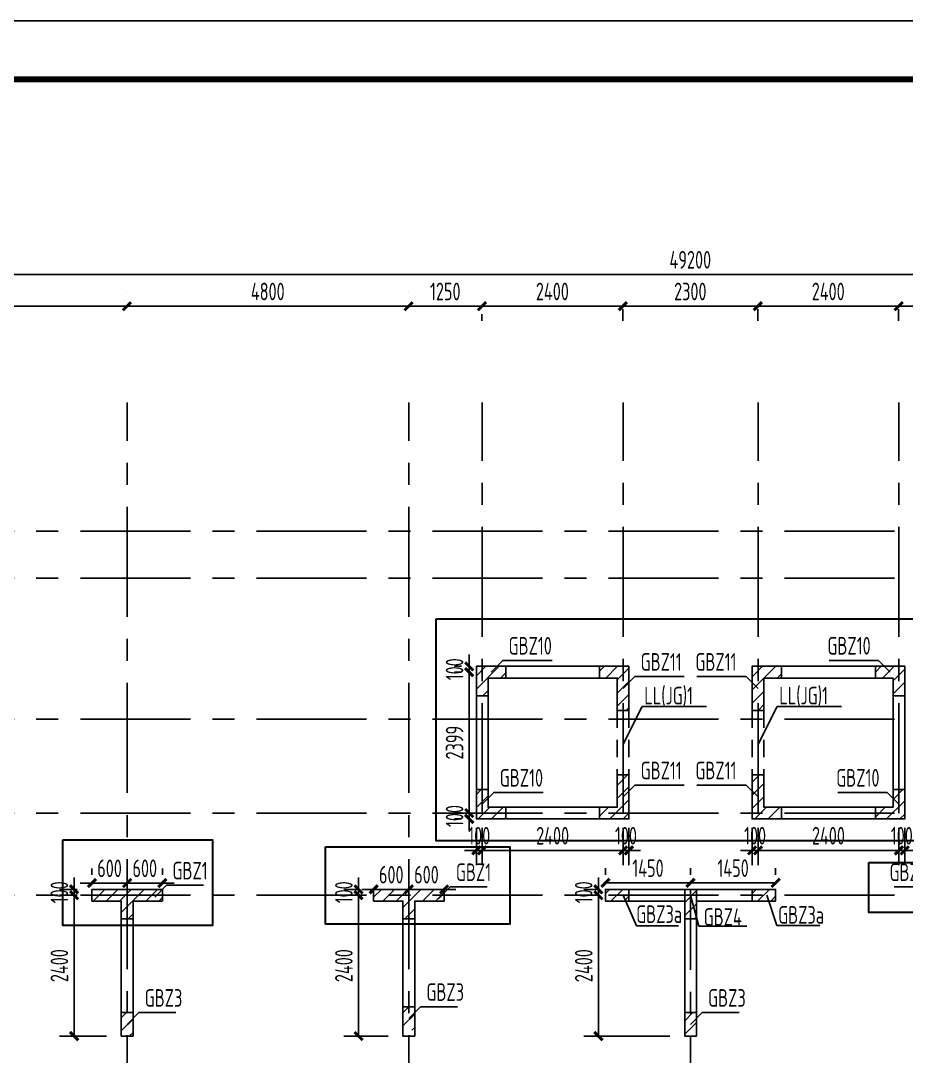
# Model space of a CAD drawing. Extents: x 580289 to 1106878, y -144605 to 78052.
# Drawn here: x 859869 to 874959, y 59467 to 77110 of the extents above; entities that cross this region are included whole.
import ezdxf

# ---------------------------------------------------------------- set-up
doc = ezdxf.new("R2010")
doc.units = 0
doc.header["$LTSCALE"] = 100
doc.linetypes.add('3', pattern=[5, 3, -2])
doc.linetypes.add('CENTER', pattern=[2, 1.25, -0.25, 0.25, -0.25])
doc.layers.get('0').update_dxf_attribs({"linetype": 'CONTINUOUS'})
doc.layers.get('Defpoints').update_dxf_attribs({"linetype": 'CONTINUOUS'})
for name, color, linetype in [('21000', 7, 'CONTINUOUS'), ('b边缘构件', 240, 'CONTINUOUS'), ('b边缘构件阴影', 240, 'CONTINUOUS'), ('COLU', 7, 'CONTINUOUS'), ('DIM', 3, 'CONTINUOUS'), ('PAXIS', 253, 'CENTER'), ('TEXT', 2, 'CONTINUOUS'), ('THIN', 7, 'CONTINUOUS'), ('T图框', 7, 'CONTINUOUS'), ('图框', 254, 'CONTINUOUS'), ('索引', 140, 'CONTINUOUS')]:
    doc.layers.add(name, color=color, linetype=linetype)
doc.styles.get("Standard").update_dxf_attribs({"font": 'tssdeng.shx', "width": 0.7, "bigfont": 'tssdchn.shx'})
doc.styles.add('TSSD_Dimension', font='Tssdeng.shx', dxfattribs={"width": 0.7, "bigfont": 'tssdchn.shx'})
doc.dimstyles.new('TSSD_100_100$0', dxfattribs={"dimtxt": 300, "dimasz": 100, "dimexe": 250, "dimexo": 250, "dimgap": 100, "dimtad": 1, "dimdec": 0, "dimzin": 0, "dimdsep": 46, "dimtxsty": 'TSSD_Dimension', "dimblk": '_TSDBK', "dimblk1": '_TSDBK', "dimblk2": '_TSDBK', "dimsah": 1, "dimcen": 0, "dimclrt": 7, "dimadec": 0, "dimazin": 0, "dimtfac": 1, "dimtdec": 0, "dimtix": 1, "dimtmove": 2, "dimatfit": 3, "dimldrblk": '_TSDBK', "dimfxl": 1, "dimtolj": 1, "dimtzin": 0, "dimarcsym": 0})
pattern_1 = [(45, (430321.28, 300359.7), (-112.2532, 112.2532), [])]

# ---------------------------------------------------------------- blocks, each defined once
blk = doc.blocks.new('_TSDBK')
blk.add_line((-1, 0), (0, 0))
at = {"const_width": 0.5}
blk.add_lwpolyline([(-0.7, -0.7), (0.7, 0.7)], dxfattribs=at)
blk = doc.blocks.new('*D854')
at = {"layer": 'Defpoints', "color": 0}
for p in [(861083, 62311), (861683, 62419), (861683, 62311)]:
    blk.add_point(p, dxfattribs=at)
at = {"layer": 'DIM', "color": 0, "lineweight": -2}
for p, q in [((861083, 62561), (861083, 62669)), ((861683, 62561), (861683, 62669)), ((860983, 62419), (860883, 62419)), ((861083, 62419), (861683, 62419)), ((861783, 62419), (861883, 62419))]:
    blk.add_line(p, q, dxfattribs=at)
at = {"layer": 'DIM', "color": 0, "lineweight": -2, "xscale": 100, "yscale": 100, "zscale": 100}
blk.add_blockref('_TSDBK', (861083, 62419), dxfattribs=at)
at = {"layer": 'DIM', "color": 0, "lineweight": -2, "xscale": 100, "yscale": 100, "zscale": 100, "rotation": 180}
blk.add_blockref('_TSDBK', (861683, 62419), dxfattribs=at)
at = {"layer": 'DIM', "color": 7, "insert": (861383, 62669), "char_height": 300, "attachment_point": 5, "style": 'TSSD_Dimension'}
blk.add_mtext('\\A1;600', dxfattribs=at)
blk = doc.blocks.new('*D855')
at = {"layer": 'Defpoints', "color": 0}
for p in [(861683, 62311), (862283, 62419), (862283, 62311)]:
    blk.add_point(p, dxfattribs=at)
at = {"layer": 'DIM', "color": 0, "lineweight": -2}
for p, q in [((861683, 62561), (861683, 62669)), ((862283, 62561), (862283, 62669)), ((861583, 62419), (861483, 62419)), ((861683, 62419), (862283, 62419)), ((862383, 62419), (862483, 62419))]:
    blk.add_line(p, q, dxfattribs=at)
at = {"layer": 'DIM', "color": 0, "lineweight": -2, "xscale": 100, "yscale": 100, "zscale": 100}
blk.add_blockref('_TSDBK', (861683, 62419), dxfattribs=at)
at = {"layer": 'DIM', "color": 0, "lineweight": -2, "xscale": 100, "yscale": 100, "zscale": 100, "rotation": 180}
blk.add_blockref('_TSDBK', (862283, 62419), dxfattribs=at)
at = {"layer": 'DIM', "color": 7, "insert": (861983, 62669), "char_height": 300, "attachment_point": 5, "style": 'TSSD_Dimension'}
blk.add_mtext('\\A1;600', dxfattribs=at)
blk = doc.blocks.new('*D856')
at = {"layer": 'Defpoints', "color": 0}
for p in [(861083, 62311), (860778, 62211), (861083, 62211)]:
    blk.add_point(p, dxfattribs=at)
at = {"layer": 'DIM', "color": 0, "lineweight": -2}
for p, q in [((860778, 62411), (860778, 62511)), ((860833, 62311), (860528, 62311)), ((860778, 62311), (860778, 62211)), ((860833, 62211), (860528, 62211)), ((860778, 62111), (860778, 62011))]:
    blk.add_line(p, q, dxfattribs=at)
at = {"layer": 'DIM', "color": 0, "lineweight": -2, "xscale": 100, "yscale": 100, "zscale": 100}
for p, rotation in [((860778, 62311), 270), ((860778, 62211), 90)]:
    blk.add_blockref('_TSDBK', p, dxfattribs=dict(at, rotation=rotation))
at = {"layer": 'DIM', "color": 7, "insert": (860528, 62261), "char_height": 300, "attachment_point": 5, "rotation": 90, "style": 'TSSD_Dimension'}
blk.add_mtext('\\A1;100', dxfattribs=at)
blk = doc.blocks.new('*D857')
at = {"layer": 'Defpoints', "color": 0}
for p in [(861083, 62211), (860778, 59811), (861583, 59811)]:
    blk.add_point(p, dxfattribs=at)
at = {"layer": 'DIM', "color": 0, "lineweight": -2}
for p, q in [((860833, 62211), (860528, 62211)), ((860778, 62111), (860778, 59911)), ((861333, 59811), (860528, 59811))]:
    blk.add_line(p, q, dxfattribs=at)
at = {"layer": 'DIM', "color": 0, "lineweight": -2, "xscale": 100, "yscale": 100, "zscale": 100}
for p, rotation in [((860778, 62211), 90), ((860778, 59811), 270)]:
    blk.add_blockref('_TSDBK', p, dxfattribs=dict(at, rotation=rotation))
at = {"layer": 'DIM', "color": 7, "insert": (860528, 61011), "char_height": 300, "attachment_point": 5, "rotation": 90, "style": 'TSSD_Dimension'}
blk.add_mtext('\\A1;2400', dxfattribs=at)
blk = doc.blocks.new('*D858')
at = {"layer": 'Defpoints', "color": 0}
for p in [(865883, 62311), (866483, 62311), (866483, 62311)]:
    blk.add_point(p, dxfattribs=at)
at = {"layer": 'DIM', "color": 0, "lineweight": -2}
for p, q in [((865783, 62311), (865683, 62311)), ((865883, 62311), (866483, 62311)), ((866583, 62311), (866683, 62311))]:
    blk.add_line(p, q, dxfattribs=at)
at = {"layer": 'DIM', "color": 0, "lineweight": -2, "xscale": 100, "yscale": 100, "zscale": 100}
blk.add_blockref('_TSDBK', (865883, 62311), dxfattribs=at)
at = {"layer": 'DIM', "color": 0, "lineweight": -2, "xscale": 100, "yscale": 100, "zscale": 100, "rotation": 180}
blk.add_blockref('_TSDBK', (866483, 62311), dxfattribs=at)
at = {"layer": 'DIM', "color": 7, "insert": (866183, 62561), "char_height": 300, "attachment_point": 5, "style": 'TSSD_Dimension'}
blk.add_mtext('\\A1;600', dxfattribs=at)
blk = doc.blocks.new('*D859')
at = {"layer": 'Defpoints', "color": 0}
for p in [(866483, 62311), (867083, 62311), (867083, 62311)]:
    blk.add_point(p, dxfattribs=at)
at = {"layer": 'DIM', "color": 0, "lineweight": -2}
for p, q in [((866383, 62311), (866283, 62311)), ((866483, 62311), (867083, 62311)), ((867183, 62311), (867283, 62311))]:
    blk.add_line(p, q, dxfattribs=at)
at = {"layer": 'DIM', "color": 0, "lineweight": -2, "xscale": 100, "yscale": 100, "zscale": 100}
blk.add_blockref('_TSDBK', (866483, 62311), dxfattribs=at)
at = {"layer": 'DIM', "color": 0, "lineweight": -2, "xscale": 100, "yscale": 100, "zscale": 100, "rotation": 180}
blk.add_blockref('_TSDBK', (867083, 62311), dxfattribs=at)
at = {"layer": 'DIM', "color": 7, "insert": (866783, 62561), "char_height": 300, "attachment_point": 5, "style": 'TSSD_Dimension'}
blk.add_mtext('\\A1;600', dxfattribs=at)
blk = doc.blocks.new('*D860')
at = {"layer": 'Defpoints', "color": 0}
for p in [(865883, 62311), (865626, 62211), (865883, 62211)]:
    blk.add_point(p, dxfattribs=at)
at = {"layer": 'DIM', "color": 0, "lineweight": -2}
for p, q in [((865626, 62411), (865626, 62511)), ((865633, 62311), (865376, 62311)), ((865626, 62311), (865626, 62211)), ((865633, 62211), (865376, 62211)), ((865626, 62111), (865626, 62011))]:
    blk.add_line(p, q, dxfattribs=at)
at = {"layer": 'DIM', "color": 0, "lineweight": -2, "xscale": 100, "yscale": 100, "zscale": 100}
for p, rotation in [((865626, 62311), 270), ((865626, 62211), 90)]:
    blk.add_blockref('_TSDBK', p, dxfattribs=dict(at, rotation=rotation))
at = {"layer": 'DIM', "color": 7, "insert": (865376, 62261), "char_height": 300, "attachment_point": 5, "rotation": 90, "style": 'TSSD_Dimension'}
blk.add_mtext('\\A1;100', dxfattribs=at)
blk = doc.blocks.new('*D861')
at = {"layer": 'Defpoints', "color": 0}
for p in [(865883, 62211), (865626, 59811), (866383, 59811)]:
    blk.add_point(p, dxfattribs=at)
at = {"layer": 'DIM', "color": 0, "lineweight": -2}
for p, q in [((865633, 62211), (865376, 62211)), ((865626, 62111), (865626, 59911)), ((866133, 59811), (865376, 59811))]:
    blk.add_line(p, q, dxfattribs=at)
at = {"layer": 'DIM', "color": 0, "lineweight": -2, "xscale": 100, "yscale": 100, "zscale": 100}
for p, rotation in [((865626, 62211), 90), ((865626, 59811), 270)]:
    blk.add_blockref('_TSDBK', p, dxfattribs=dict(at, rotation=rotation))
at = {"layer": 'DIM', "color": 7, "insert": (865376, 61011), "char_height": 300, "attachment_point": 5, "rotation": 90, "style": 'TSSD_Dimension'}
blk.add_mtext('\\A1;2400', dxfattribs=at)
blk = doc.blocks.new('*D862')
at = {"layer": 'Defpoints', "color": 0}
for p in [(869833, 62311), (871283, 62422), (871283, 62311)]:
    blk.add_point(p, dxfattribs=at)
at = {"layer": 'DIM', "color": 0, "lineweight": -2}
for p, q in [((869833, 62561), (869833, 62672)), ((871283, 62561), (871283, 62672)), ((869933, 62422), (871183, 62422))]:
    blk.add_line(p, q, dxfattribs=at)
at = {"layer": 'DIM', "color": 0, "lineweight": -2, "xscale": 100, "yscale": 100, "zscale": 100, "rotation": 180}
blk.add_blockref('_TSDBK', (869833, 62422), dxfattribs=at)
at = {"layer": 'DIM', "color": 0, "lineweight": -2, "xscale": 100, "yscale": 100, "zscale": 100}
blk.add_blockref('_TSDBK', (871283, 62422), dxfattribs=at)
at = {"layer": 'DIM', "color": 7, "insert": (870558, 62672), "char_height": 300, "attachment_point": 5, "style": 'TSSD_Dimension'}
blk.add_mtext('\\A1;1450', dxfattribs=at)
blk = doc.blocks.new('*D863')
at = {"layer": 'Defpoints', "color": 0}
for p in [(871283, 62311), (872733, 62422), (872733, 62311)]:
    blk.add_point(p, dxfattribs=at)
at = {"layer": 'DIM', "color": 0, "lineweight": -2}
for p, q in [((871283, 62561), (871283, 62672)), ((872733, 62561), (872733, 62672)), ((871383, 62422), (872633, 62422))]:
    blk.add_line(p, q, dxfattribs=at)
at = {"layer": 'DIM', "color": 0, "lineweight": -2, "xscale": 100, "yscale": 100, "zscale": 100, "rotation": 180}
blk.add_blockref('_TSDBK', (871283, 62422), dxfattribs=at)
at = {"layer": 'DIM', "color": 0, "lineweight": -2, "xscale": 100, "yscale": 100, "zscale": 100}
blk.add_blockref('_TSDBK', (872733, 62422), dxfattribs=at)
at = {"layer": 'DIM', "color": 7, "insert": (872008, 62672), "char_height": 300, "attachment_point": 5, "style": 'TSSD_Dimension'}
blk.add_mtext('\\A1;1450', dxfattribs=at)
blk = doc.blocks.new('*D864')
at = {"layer": 'Defpoints', "color": 0}
for p in [(869933, 62311), (869713, 62211), (869933, 62211)]:
    blk.add_point(p, dxfattribs=at)
at = {"layer": 'DIM', "color": 0, "lineweight": -2}
for p, q in [((869713, 62411), (869713, 62511)), ((869683, 62311), (869463, 62311)), ((869713, 62311), (869713, 62211)), ((869683, 62211), (869463, 62211)), ((869713, 62111), (869713, 62011))]:
    blk.add_line(p, q, dxfattribs=at)
at = {"layer": 'DIM', "color": 0, "lineweight": -2, "xscale": 100, "yscale": 100, "zscale": 100}
for p, rotation in [((869713, 62311), 270), ((869713, 62211), 90)]:
    blk.add_blockref('_TSDBK', p, dxfattribs=dict(at, rotation=rotation))
at = {"layer": 'DIM', "color": 7, "insert": (869463, 62261), "char_height": 300, "attachment_point": 5, "rotation": 90, "style": 'TSSD_Dimension'}
blk.add_mtext('\\A1;100', dxfattribs=at)
blk = doc.blocks.new('*D865')
at = {"layer": 'Defpoints', "color": 0}
for p in [(869933, 62211), (869713, 59811), (871183, 59811)]:
    blk.add_point(p, dxfattribs=at)
at = {"layer": 'DIM', "color": 0, "lineweight": -2}
for p, q in [((869683, 62211), (869463, 62211)), ((869713, 62111), (869713, 59911)), ((870933, 59811), (869463, 59811))]:
    blk.add_line(p, q, dxfattribs=at)
at = {"layer": 'DIM', "color": 0, "lineweight": -2, "xscale": 100, "yscale": 100, "zscale": 100}
for p, rotation in [((869713, 62211), 90), ((869713, 59811), 270)]:
    blk.add_blockref('_TSDBK', p, dxfattribs=dict(at, rotation=rotation))
at = {"layer": 'DIM', "color": 7, "insert": (869463, 61011), "char_height": 300, "attachment_point": 5, "rotation": 90, "style": 'TSSD_Dimension'}
blk.add_mtext('\\A1;2400', dxfattribs=at)
blk = doc.blocks.new('*D866')
at = {"layer": 'Defpoints', "color": 0}
for p in [(867512, 66011), (867633, 66111), (867633, 66011)]:
    blk.add_point(p, dxfattribs=at)
at = {"layer": 'DIM', "color": 0, "lineweight": -2}
for p, q in [((867512, 66211), (867512, 66311)), ((867383, 66111), (867262, 66111)), ((867383, 66011), (867262, 66011)), ((867512, 66111), (867512, 66011)), ((867512, 65911), (867512, 65811))]:
    blk.add_line(p, q, dxfattribs=at)
at = {"layer": 'DIM', "color": 0, "lineweight": -2, "xscale": 100, "yscale": 100, "zscale": 100}
for p, rotation in [((867512, 66111), 270), ((867512, 66011), 90)]:
    blk.add_blockref('_TSDBK', p, dxfattribs=dict(at, rotation=rotation))
at = {"layer": 'DIM', "color": 7, "insert": (867262, 66061), "char_height": 300, "attachment_point": 5, "rotation": 90, "style": 'TSSD_Dimension'}
blk.add_mtext('\\A1;100', dxfattribs=at)
blk = doc.blocks.new('*D867')
at = {"layer": 'Defpoints', "color": 0}
for p in [(867633, 66011), (867512, 63612), (867633, 63612)]:
    blk.add_point(p, dxfattribs=at)
at = {"layer": 'DIM', "color": 0, "lineweight": -2}
for p, q in [((867383, 66011), (867262, 66011)), ((867512, 65911), (867512, 63712)), ((867383, 63612), (867262, 63612))]:
    blk.add_line(p, q, dxfattribs=at)
at = {"layer": 'DIM', "color": 0, "lineweight": -2, "xscale": 100, "yscale": 100, "zscale": 100}
for p, rotation in [((867512, 66011), 90), ((867512, 63612), 270)]:
    blk.add_blockref('_TSDBK', p, dxfattribs=dict(at, rotation=rotation))
at = {"layer": 'DIM', "color": 7, "insert": (867262, 64811), "char_height": 300, "attachment_point": 5, "rotation": 90, "style": 'TSSD_Dimension'}
blk.add_mtext('\\A1;2399', dxfattribs=at)
blk = doc.blocks.new('*D868')
at = {"layer": 'Defpoints', "color": 0}
for p in [(867633, 63612), (867512, 63511), (867633, 63511)]:
    blk.add_point(p, dxfattribs=at)
at = {"layer": 'DIM', "color": 0, "lineweight": -2}
for p, q in [((867512, 63712), (867512, 63812)), ((867383, 63612), (867262, 63612)), ((867512, 63612), (867512, 63511)), ((867383, 63511), (867262, 63511)), ((867512, 63411), (867512, 63311))]:
    blk.add_line(p, q, dxfattribs=at)
at = {"layer": 'DIM', "color": 0, "lineweight": -2, "xscale": 100, "yscale": 100, "zscale": 100}
for p, rotation in [((867512, 63612), 270), ((867512, 63511), 90)]:
    blk.add_blockref('_TSDBK', p, dxfattribs=dict(at, rotation=rotation))
at = {"layer": 'DIM', "color": 7, "insert": (867262, 63561), "char_height": 300, "attachment_point": 5, "rotation": 90, "style": 'TSSD_Dimension'}
blk.add_mtext('\\A1;100', dxfattribs=at)
blk = doc.blocks.new('*D869')
at = {"layer": 'Defpoints', "color": 0}
for p in [(867633, 63612), (867733, 63612), (867733, 62975)]:
    blk.add_point(p, dxfattribs=at)
at = {"layer": 'DIM', "color": 0, "lineweight": -2}
for p, q in [((867633, 63362), (867633, 62725)), ((867733, 63362), (867733, 62725)), ((867533, 62975), (867433, 62975)), ((867633, 62975), (867733, 62975)), ((867833, 62975), (867933, 62975))]:
    blk.add_line(p, q, dxfattribs=at)
at = {"layer": 'DIM', "color": 0, "lineweight": -2, "xscale": 100, "yscale": 100, "zscale": 100}
blk.add_blockref('_TSDBK', (867633, 62975), dxfattribs=at)
at = {"layer": 'DIM', "color": 0, "lineweight": -2, "xscale": 100, "yscale": 100, "zscale": 100, "rotation": 180}
blk.add_blockref('_TSDBK', (867733, 62975), dxfattribs=at)
at = {"layer": 'DIM', "color": 7, "insert": (867683, 63225), "char_height": 300, "attachment_point": 5, "style": 'TSSD_Dimension'}
blk.add_mtext('\\A1;100', dxfattribs=at)
blk = doc.blocks.new('*D870')
at = {"layer": 'Defpoints', "color": 0}
for p in [(867733, 63612), (870133, 63612), (870133, 62975)]:
    blk.add_point(p, dxfattribs=at)
at = {"layer": 'DIM', "color": 0, "lineweight": -2}
for p, q in [((867733, 63362), (867733, 62725)), ((870133, 63362), (870133, 62725)), ((867833, 62975), (870033, 62975))]:
    blk.add_line(p, q, dxfattribs=at)
at = {"layer": 'DIM', "color": 0, "lineweight": -2, "xscale": 100, "yscale": 100, "zscale": 100, "rotation": 180}
blk.add_blockref('_TSDBK', (867733, 62975), dxfattribs=at)
at = {"layer": 'DIM', "color": 0, "lineweight": -2, "xscale": 100, "yscale": 100, "zscale": 100}
blk.add_blockref('_TSDBK', (870133, 62975), dxfattribs=at)
at = {"layer": 'DIM', "color": 7, "insert": (868933, 63225), "char_height": 300, "attachment_point": 5, "style": 'TSSD_Dimension'}
blk.add_mtext('\\A1;2400', dxfattribs=at)
blk = doc.blocks.new('*D871')
at = {"layer": 'Defpoints', "color": 0}
for p in [(870133, 63612), (870233, 63612), (870233, 62975)]:
    blk.add_point(p, dxfattribs=at)
at = {"layer": 'DIM', "color": 0, "lineweight": -2}
for p, q in [((870133, 63362), (870133, 62725)), ((870233, 63362), (870233, 62725)), ((870033, 62975), (869933, 62975)), ((870133, 62975), (870233, 62975)), ((870333, 62975), (870433, 62975))]:
    blk.add_line(p, q, dxfattribs=at)
at = {"layer": 'DIM', "color": 0, "lineweight": -2, "xscale": 100, "yscale": 100, "zscale": 100}
blk.add_blockref('_TSDBK', (870133, 62975), dxfattribs=at)
at = {"layer": 'DIM', "color": 0, "lineweight": -2, "xscale": 100, "yscale": 100, "zscale": 100, "rotation": 180}
blk.add_blockref('_TSDBK', (870233, 62975), dxfattribs=at)
at = {"layer": 'DIM', "color": 7, "insert": (870183, 63225), "char_height": 300, "attachment_point": 5, "style": 'TSSD_Dimension'}
blk.add_mtext('\\A1;100', dxfattribs=at)
blk = doc.blocks.new('*D942')
at = {"layer": 'Defpoints', "color": 0}
for p in [(874833, 63612), (874933, 63612), (874833, 62975)]:
    blk.add_point(p, dxfattribs=at)
at = {"layer": 'DIM', "color": 0, "lineweight": -2}
for p, q in [((874833, 63362), (874833, 62725)), ((874933, 63362), (874933, 62725)), ((874733, 62975), (874633, 62975)), ((874933, 62975), (874833, 62975)), ((875033, 62975), (875133, 62975))]:
    blk.add_line(p, q, dxfattribs=at)
at = {"layer": 'DIM', "color": 0, "lineweight": -2, "xscale": 100, "yscale": 100, "zscale": 100}
blk.add_blockref('_TSDBK', (874833, 62975), dxfattribs=at)
at = {"layer": 'DIM', "color": 0, "lineweight": -2, "xscale": 100, "yscale": 100, "zscale": 100, "rotation": 180}
blk.add_blockref('_TSDBK', (874933, 62975), dxfattribs=at)
at = {"layer": 'DIM', "color": 7, "insert": (874883, 63225), "char_height": 300, "attachment_point": 5, "style": 'TSSD_Dimension'}
blk.add_mtext('\\A1;100', dxfattribs=at)
blk = doc.blocks.new('*D943')
at = {"layer": 'Defpoints', "color": 0}
for p in [(872433, 63612), (874833, 63612), (872433, 62975)]:
    blk.add_point(p, dxfattribs=at)
at = {"layer": 'DIM', "color": 0, "lineweight": -2}
for p, q in [((872433, 63362), (872433, 62725)), ((874833, 63362), (874833, 62725)), ((874733, 62975), (872533, 62975))]:
    blk.add_line(p, q, dxfattribs=at)
at = {"layer": 'DIM', "color": 0, "lineweight": -2, "xscale": 100, "yscale": 100, "zscale": 100, "rotation": 180}
blk.add_blockref('_TSDBK', (872433, 62975), dxfattribs=at)
at = {"layer": 'DIM', "color": 0, "lineweight": -2, "xscale": 100, "yscale": 100, "zscale": 100}
blk.add_blockref('_TSDBK', (874833, 62975), dxfattribs=at)
at = {"layer": 'DIM', "color": 7, "insert": (873633, 63225), "char_height": 300, "attachment_point": 5, "style": 'TSSD_Dimension'}
blk.add_mtext('\\A1;2400', dxfattribs=at)
blk = doc.blocks.new('*D944')
at = {"layer": 'Defpoints', "color": 0}
for p in [(872333, 63612), (872433, 63612), (872333, 62975)]:
    blk.add_point(p, dxfattribs=at)
at = {"layer": 'DIM', "color": 0, "lineweight": -2}
for p, q in [((872333, 63362), (872333, 62725)), ((872433, 63362), (872433, 62725)), ((872233, 62975), (872133, 62975)), ((872433, 62975), (872333, 62975)), ((872533, 62975), (872633, 62975))]:
    blk.add_line(p, q, dxfattribs=at)
at = {"layer": 'DIM', "color": 0, "lineweight": -2, "xscale": 100, "yscale": 100, "zscale": 100}
blk.add_blockref('_TSDBK', (872333, 62975), dxfattribs=at)
at = {"layer": 'DIM', "color": 0, "lineweight": -2, "xscale": 100, "yscale": 100, "zscale": 100, "rotation": 180}
blk.add_blockref('_TSDBK', (872433, 62975), dxfattribs=at)
at = {"layer": 'DIM', "color": 7, "insert": (872383, 63225), "char_height": 300, "attachment_point": 5, "style": 'TSSD_Dimension'}
blk.add_mtext('\\A1;100', dxfattribs=at)
blk = doc.blocks.new('*D1045')
at = {"layer": 'Defpoints', "color": 0}
for p in [(856879, 72247), (861679, 72247), (861679, 72247)]:
    blk.add_point(p, dxfattribs=at)
at = {"layer": 'DIM', "color": 0, "lineweight": -2}
for p, q in [((861679, 72497), (861679, 72497)), ((856979, 72247), (861579, 72247))]:
    blk.add_line(p, q, dxfattribs=at)
at = {"layer": 'DIM', "color": 0, "lineweight": -2, "xscale": 100, "yscale": 100, "zscale": 100, "rotation": 180}
blk.add_blockref('_TSDBK', (856879, 72247), dxfattribs=at)
at = {"layer": 'DIM', "color": 0, "lineweight": -2, "xscale": 100, "yscale": 100, "zscale": 100}
blk.add_blockref('_TSDBK', (861679, 72247), dxfattribs=at)
at = {"layer": 'DIM', "color": 7, "insert": (859279, 72497), "char_height": 300, "attachment_point": 5, "style": 'TSSD_Dimension'}
blk.add_mtext('\\A1;4800', dxfattribs=at)
blk = doc.blocks.new('*D1046')
at = {"layer": 'Defpoints', "color": 0}
for p in [(861679, 72247), (866479, 72247), (866479, 72247)]:
    blk.add_point(p, dxfattribs=at)
at = {"layer": 'DIM', "color": 0, "lineweight": -2}
for p, q in [((861679, 72497), (861679, 72497)), ((866479, 72497), (866479, 72497)), ((861779, 72247), (866379, 72247))]:
    blk.add_line(p, q, dxfattribs=at)
at = {"layer": 'DIM', "color": 0, "lineweight": -2, "xscale": 100, "yscale": 100, "zscale": 100, "rotation": 180}
blk.add_blockref('_TSDBK', (861679, 72247), dxfattribs=at)
at = {"layer": 'DIM', "color": 0, "lineweight": -2, "xscale": 100, "yscale": 100, "zscale": 100}
blk.add_blockref('_TSDBK', (866479, 72247), dxfattribs=at)
at = {"layer": 'DIM', "color": 7, "insert": (864079, 72497), "char_height": 300, "attachment_point": 5, "style": 'TSSD_Dimension'}
blk.add_mtext('\\A1;4800', dxfattribs=at)
blk = doc.blocks.new('*D1047')
at = {"layer": 'Defpoints', "color": 0}
for p in [(867729, 72358), (866479, 72247), (867729, 72247)]:
    blk.add_point(p, dxfattribs=at)
at = {"layer": 'DIM', "color": 0, "lineweight": -2}
for p, q in [((866479, 72497), (866479, 72497)), ((866579, 72247), (867629, 72247)), ((867729, 72108), (867729, 71997))]:
    blk.add_line(p, q, dxfattribs=at)
at = {"layer": 'DIM', "color": 0, "lineweight": -2, "xscale": 100, "yscale": 100, "zscale": 100, "rotation": 180}
blk.add_blockref('_TSDBK', (866479, 72247), dxfattribs=at)
at = {"layer": 'DIM', "color": 0, "lineweight": -2, "xscale": 100, "yscale": 100, "zscale": 100}
blk.add_blockref('_TSDBK', (867729, 72247), dxfattribs=at)
at = {"layer": 'DIM', "color": 7, "insert": (867104, 72497), "char_height": 300, "attachment_point": 5, "style": 'TSSD_Dimension'}
blk.add_mtext('\\A1;1250', dxfattribs=at)
blk = doc.blocks.new('*D1048')
at = {"layer": 'Defpoints', "color": 0}
for p in [(867729, 72358), (870129, 72247), (870129, 72247)]:
    blk.add_point(p, dxfattribs=at)
at = {"layer": 'DIM', "color": 0, "lineweight": -2}
for p, q in [((867829, 72247), (870029, 72247)), ((867729, 72108), (867729, 71997))]:
    blk.add_line(p, q, dxfattribs=at)
at = {"layer": 'DIM', "color": 0, "lineweight": -2, "xscale": 100, "yscale": 100, "zscale": 100, "rotation": 180}
blk.add_blockref('_TSDBK', (867729, 72247), dxfattribs=at)
at = {"layer": 'DIM', "color": 0, "lineweight": -2, "xscale": 100, "yscale": 100, "zscale": 100}
blk.add_blockref('_TSDBK', (870129, 72247), dxfattribs=at)
at = {"layer": 'DIM', "color": 7, "insert": (868929, 72497), "char_height": 300, "attachment_point": 5, "style": 'TSSD_Dimension'}
blk.add_mtext('\\A1;2400', dxfattribs=at)
blk = doc.blocks.new('*D1049')
at = {"layer": 'Defpoints', "color": 0}
for p in [(870129, 72446), (872429, 72446), (872429, 72247)]:
    blk.add_point(p, dxfattribs=at)
at = {"layer": 'DIM', "color": 0, "lineweight": -2}
for p, q in [((870129, 72196), (870129, 71997)), ((870229, 72247), (872329, 72247)), ((872429, 72196), (872429, 71997))]:
    blk.add_line(p, q, dxfattribs=at)
at = {"layer": 'DIM', "color": 0, "lineweight": -2, "xscale": 100, "yscale": 100, "zscale": 100, "rotation": 180}
blk.add_blockref('_TSDBK', (870129, 72247), dxfattribs=at)
at = {"layer": 'DIM', "color": 0, "lineweight": -2, "xscale": 100, "yscale": 100, "zscale": 100}
blk.add_blockref('_TSDBK', (872429, 72247), dxfattribs=at)
at = {"layer": 'DIM', "color": 7, "insert": (871279, 72497), "char_height": 300, "attachment_point": 5, "style": 'TSSD_Dimension'}
blk.add_mtext('\\A1;2300', dxfattribs=at)
blk = doc.blocks.new('*D1050')
at = {"layer": 'Defpoints', "color": 0}
for p in [(872429, 72446), (874829, 72446), (874829, 72247)]:
    blk.add_point(p, dxfattribs=at)
at = {"layer": 'DIM', "color": 0, "lineweight": -2}
for p, q in [((872429, 72196), (872429, 71997)), ((872529, 72247), (874729, 72247)), ((874829, 72196), (874829, 71997))]:
    blk.add_line(p, q, dxfattribs=at)
at = {"layer": 'DIM', "color": 0, "lineweight": -2, "xscale": 100, "yscale": 100, "zscale": 100, "rotation": 180}
blk.add_blockref('_TSDBK', (872429, 72247), dxfattribs=at)
at = {"layer": 'DIM', "color": 0, "lineweight": -2, "xscale": 100, "yscale": 100, "zscale": 100}
blk.add_blockref('_TSDBK', (874829, 72247), dxfattribs=at)
at = {"layer": 'DIM', "color": 7, "insert": (873629, 72497), "char_height": 300, "attachment_point": 5, "style": 'TSSD_Dimension'}
blk.add_mtext('\\A1;2400', dxfattribs=at)
blk = doc.blocks.new('*D1051')
at = {"layer": 'Defpoints', "color": 0}
for p in [(874829, 72446), (876079, 72446), (876079, 72247)]:
    blk.add_point(p, dxfattribs=at)
at = {"layer": 'DIM', "color": 0, "lineweight": -2}
for p, q in [((874829, 72196), (874829, 71997)), ((874929, 72247), (875979, 72247)), ((876079, 72196), (876079, 71997))]:
    blk.add_line(p, q, dxfattribs=at)
at = {"layer": 'DIM', "color": 0, "lineweight": -2, "xscale": 100, "yscale": 100, "zscale": 100, "rotation": 180}
blk.add_blockref('_TSDBK', (874829, 72247), dxfattribs=at)
at = {"layer": 'DIM', "color": 0, "lineweight": -2, "xscale": 100, "yscale": 100, "zscale": 100}
blk.add_blockref('_TSDBK', (876079, 72247), dxfattribs=at)
at = {"layer": 'DIM', "color": 7, "insert": (875454, 72497), "char_height": 300, "attachment_point": 5, "style": 'TSSD_Dimension'}
blk.add_mtext('\\A1;1250', dxfattribs=at)
blk = doc.blocks.new('*D1058')
at = {"layer": 'Defpoints', "color": 0}
for p in [(846679, 72787), (895879, 72787), (895879, 72787)]:
    blk.add_point(p, dxfattribs=at)
at = {"layer": 'DIM', "color": 0, "lineweight": -2}
for p, q in [((846779, 72787), (895779, 72787)), ((846679, 72537), (846679, 72537))]:
    blk.add_line(p, q, dxfattribs=at)
at = {"layer": 'DIM', "color": 0, "lineweight": -2, "xscale": 100, "yscale": 100, "zscale": 100, "rotation": 180}
blk.add_blockref('_TSDBK', (846679, 72787), dxfattribs=at)
at = {"layer": 'DIM', "color": 0, "lineweight": -2, "xscale": 100, "yscale": 100, "zscale": 100}
blk.add_blockref('_TSDBK', (895879, 72787), dxfattribs=at)
at = {"layer": 'DIM', "color": 7, "insert": (871279, 73037), "char_height": 300, "attachment_point": 5, "style": 'TSSD_Dimension'}
blk.add_mtext('\\A1;49200', dxfattribs=at)
blk = doc.blocks.new('A$C72C84CBD')
at = {"layer": '图框', "color": 0}
for points in [[(0, 0), (0, 59400), (84100, 59400), (84100, 0)], [(0, 0), (84100, 0), (84100, 59400), (0, 59400)]]:
    blk.add_lwpolyline(points, close=True, dxfattribs=at)
at = {"layer": '图框', "color": 0, "const_width": 100}
blk.add_lwpolyline([(2500, 1000), (83100, 1000), (83100, 58400), (2500, 58400)], close=True, dxfattribs=at)
blk = doc.blocks.new('图框')
at = {"layer": 'T图框', "color": 4}
blk.add_blockref('A$C72C84CBD', (602717, 102744), dxfattribs=at)

msp = doc.modelspace()

# ---------------------------------------------------------------- hatches: boundary and pattern name
at = {"layer": 'b边缘构件阴影'}
h = msp.add_hatch(dxfattribs=at)
h.set_pattern_fill('ANSI31', color=256, scale=50, style=0)
h.set_pattern_definition(pattern_1)
h.paths.add_polyline_path([(867633, 66110.8), (867633, 65610.8), (867833, 65610.8), (867833, 65910.8), (868133, 65910.8), (868133, 66110.8)], flags=0)
h = msp.add_hatch(dxfattribs=at)
h.set_pattern_fill('ANSI31', color=256, scale=50, style=0)
h.set_pattern_definition(pattern_1)
h.paths.add_polyline_path([(869733, 66110.8), (869733, 65910.8), (870033, 65910.8), (870033, 65360.8), (870233, 65360.8), (870233, 66110.8)], flags=0)
h = msp.add_hatch(dxfattribs=at)
h.set_pattern_fill('ANSI31', color=256, scale=50, style=0)
h.set_pattern_definition(pattern_1)
h.paths.add_polyline_path([(872833, 66110.8), (872833, 65910.8), (872533, 65910.8), (872533, 65360.8), (872333, 65360.8), (872333, 66110.8)], flags=0)
h = msp.add_hatch(dxfattribs=at)
h.set_pattern_fill('ANSI31', color=256, scale=50, style=0)
h.set_pattern_definition(pattern_1)
h.paths.add_polyline_path([(874933, 66110.8), (874933, 65610.8), (874733, 65610.8), (874733, 65910.8), (874433, 65910.8), (874433, 66110.8)], flags=0)
h = msp.add_hatch(dxfattribs=at)
h.set_pattern_fill('ANSI31', color=256, scale=50, style=0)
h.set_pattern_definition(pattern_1)
h.paths.add_polyline_path([(869733, 63710.8), (869733, 63510.8), (870233, 63510.8), (870233, 64260.8), (870033, 64260.8), (870033, 63710.8)], flags=0)
h = msp.add_hatch(dxfattribs=at)
h.set_pattern_fill('ANSI31', color=256, scale=50, style=0)
h.set_pattern_definition(pattern_1)
h.paths.add_polyline_path([(872833, 63710.8), (872833, 63510.8), (872333, 63510.8), (872333, 64260.8), (872533, 64260.8), (872533, 63710.8)], flags=0)
h = msp.add_hatch(dxfattribs=at)
h.set_pattern_fill('ANSI31', color=256, scale=50, style=0)
h.set_pattern_definition(pattern_1)
h.paths.add_polyline_path([(867633, 64010.8), (867633, 63510.8), (868133, 63510.8), (868133, 63710.8), (867833, 63710.8), (867833, 64010.8)], flags=0)
h = msp.add_hatch(dxfattribs=at)
h.set_pattern_fill('ANSI31', color=256, scale=50, style=0)
h.set_pattern_definition(pattern_1)
h.paths.add_polyline_path([(874933, 64010.8), (874933, 63510.8), (874433, 63510.8), (874433, 63710.8), (874733, 63710.8), (874733, 64010.8)], flags=0)
h = msp.add_hatch(dxfattribs=at)
h.set_pattern_fill('ANSI31', color=256, scale=50, style=0)
h.set_pattern_definition(pattern_1)
h.paths.add_polyline_path([(861083, 62310.8), (861083, 62110.8), (861583, 62110.8), (861583, 61810.8), (861783, 61810.8), (861783, 62110.8), (862283, 62110.8), (862283, 62310.8)], flags=0)
h = msp.add_hatch(dxfattribs=at)
h.set_pattern_fill('ANSI31', color=256, scale=50, style=0)
h.set_pattern_definition(pattern_1)
h.paths.add_polyline_path([(865883, 62110.8), (866383, 62110.8), (866383, 61810.8), (866583, 61810.8), (866583, 62110.8), (867083, 62110.8), (867083, 62310.8), (865883, 62310.8)], flags=0)
h = msp.add_hatch(dxfattribs=at)
h.set_pattern_fill('ANSI31', color=256, scale=50, style=0)
h.set_pattern_definition([(45, (427921.28, 300359.7), (-112.2532, 112.2532), [])])
h.paths.add_polyline_path([(869833, 62110.8), (870233, 62110.8), (870233, 62310.8), (869833, 62310.8)], flags=0)
h = msp.add_hatch(dxfattribs=at)
h.set_pattern_fill('ANSI31', color=256, scale=50, style=0)
h.set_pattern_definition(pattern_1)
h.paths.add_polyline_path([(871383, 62310.8), (871283, 62310.8), (871283, 62210.8), (871383, 62210.8)])
h.paths.add_polyline_path([(871383, 62210.8), (871283, 62210.8), (871283, 61810.8), (871383, 61810.8), (871383, 62110.8)])
h.paths.add_polyline_path([(871283, 62210.8), (871183, 62210.8), (871183, 62110.8), (871183, 61810.8), (871283, 61810.8)])
h.paths.add_polyline_path([(871283, 62310.8), (871183, 62310.8), (871183, 62210.8), (871283, 62210.8)])
h = msp.add_hatch(dxfattribs=at)
h.set_pattern_fill('ANSI31', color=256, scale=50, style=0)
h.set_pattern_definition([(45, (430421.28, 300359.7), (-112.2532, 112.2532), [])])
h.paths.add_polyline_path([(872333, 62110.8), (872733, 62110.8), (872733, 62310.8), (872333, 62310.8)], flags=0)
h = msp.add_hatch(dxfattribs=at)
h.set_pattern_fill('ANSI31', color=256, scale=50, style=0)
h.set_pattern_definition(pattern_1)
h.paths.add_polyline_path([(861583, 60210.8), (861583, 59810.8), (861783, 59810.8), (861783, 60210.8)], flags=0)
h = msp.add_hatch(dxfattribs=at)
h.set_pattern_fill('ANSI31', color=256, scale=50, style=0)
h.set_pattern_definition(pattern_1)
h.paths.add_polyline_path([(866383, 60310.8), (866383, 59910.8), (866583, 59910.8), (866583, 60310.8)], flags=0)
h = msp.add_hatch(dxfattribs=at)
h.set_pattern_fill('ANSI31', color=256, scale=50, style=0)
h.set_pattern_definition(pattern_1)
h.paths.add_polyline_path([(871183, 60210.8), (871183, 59810.8), (871383, 59810.8), (871383, 60210.8)], flags=0)

# ---------------------------------------------------------------- linework, layer by layer
at = {"layer": '21000', "color": 1, "lineweight": 30}
for points in [[(866948.3, 66921.3), (875774.9, 66921.3), (875774.9, 63140.2), (866948.3, 63140.2)], [(860588.5, 63153.6), (863139.3, 63153.6), (863139.3, 61697.8), (860588.5, 61697.8)], [(865065, 63035), (868202.9, 63035), (868202.9, 61720.7), (865065, 61720.7)], [(874320.3, 62766), (877810.5, 62766), (877810.5, 61916.6), (874320.3, 61916.6)]]:
    msp.add_lwpolyline(points, close=True, dxfattribs=at)
at = {"layer": 'b边缘构件'}
for points in [[(867633, 66110.8), (867633, 65610.8), (867833, 65610.8), (867833, 65910.8), (868133, 65910.8), (868133, 66110.8), (867633, 66110.8)], [(869733, 66110.8), (869733, 65910.8), (870033, 65910.8), (870033, 65360.8), (870233, 65360.8), (870233, 66110.8), (869733, 66110.8)], [(870233, 65360.8), (870233, 66110.8)], [(872333, 65360.8), (872333, 66110.8)], [(872833, 66110.8), (872833, 65910.8), (872533, 65910.8), (872533, 65360.8), (872333, 65360.8), (872333, 66110.8), (872833, 66110.8)], [(874933, 66110.8), (874933, 65610.8), (874733, 65610.8), (874733, 65910.8), (874433, 65910.8), (874433, 66110.8), (874933, 66110.8)], [(870033, 65360.8), (870033, 65910.8)], [(872533, 65360.8), (872533, 65910.8)], [(870233, 65360.8), (870033, 65360.8)], [(872333, 65360.8), (872533, 65360.8)], [(869733, 63710.8), (869733, 63510.8), (870233, 63510.8), (870233, 64260.8), (870033, 64260.8), (870033, 63710.8), (869733, 63710.8)], [(870033, 63710.8), (870033, 64260.8)], [(870233, 64260.8), (870033, 64260.8)], [(870233, 63510.8), (870233, 64260.8)], [(872333, 63510.8), (872333, 64260.8)], [(872333, 64260.8), (872533, 64260.8)], [(872833, 63710.8), (872833, 63510.8), (872333, 63510.8), (872333, 64260.8), (872533, 64260.8), (872533, 63710.8), (872833, 63710.8)], [(872533, 63710.8), (872533, 64260.8)], [(867633, 64010.8), (867633, 63510.8), (868133, 63510.8), (868133, 63710.8), (867833, 63710.8), (867833, 64010.8), (867633, 64010.8)], [(874933, 64010.8), (874933, 63510.8), (874433, 63510.8), (874433, 63710.8), (874733, 63710.8), (874733, 64010.8), (874933, 64010.8)], [(861083, 62310.8), (861783, 62310.8)], [(861083, 62110.8), (861083, 62310.8)], [(861083, 62310.8), (861083, 62110.8), (861583, 62110.8), (861583, 61810.8), (861783, 61810.8), (861783, 62110.8), (862283, 62110.8), (862283, 62310.8), (861083, 62310.8)], [(861783, 62310.8), (862283, 62310.8)], [(862283, 62310.8), (862283, 62110.8)], [(865883, 62310.8), (866583, 62310.8)], [(865883, 62110.8), (865883, 62310.8)], [(865883, 62110.8), (866383, 62110.8), (866383, 61810.8), (866583, 61810.8), (866583, 62110.8), (867083, 62110.8), (867083, 62310.8), (865883, 62310.8), (865883, 62110.8)], [(866583, 62310.8), (867083, 62310.8)], [(867083, 62310.8), (867083, 62110.8)], [(869833, 62110.8), (870233, 62110.8), (870233, 62310.8), (869833, 62310.8), (869833, 62110.8)], [(871183, 62310.8), (871183, 62110.8), (871183, 62110.8), (871183, 61810.8), (871383, 61810.8), (871383, 62110.8), (871383, 62110.8), (871383, 62310.8), (871183, 62310.8)], [(872333, 62110.8), (872733, 62110.8), (872733, 62310.8), (872333, 62310.8), (872333, 62110.8)], [(872733, 62310.8), (872733, 62110.8)], [(861083, 62110.8), (861583, 62110.8)], [(861783, 62110.8), (862283, 62110.8)], [(865883, 62110.8), (866383, 62110.8)], [(866583, 62110.8), (867083, 62110.8)], [(861583, 60210.8), (861583, 59810.8), (861783, 59810.8), (861783, 60210.8), (861583, 60210.8)], [(866383, 60310.8), (866383, 59810.8), (866583, 59810.8), (866583, 60310.8), (866383, 60310.8)], [(871183, 60210.8), (871183, 59810.8), (871383, 59810.8), (871383, 60210.8), (871183, 60210.8)], [(861783, 59810.8), (861583, 59810.8)], [(866583, 59810.8), (866383, 59810.8)], [(871383, 59810.8), (871183, 59810.8)]]:
    msp.add_lwpolyline(points, dxfattribs=at)
at = {"layer": 'COLU'}
for points in [[(867633, 66110.8), (870233, 66110.8)], [(867633, 63510.8), (867633, 66110.8)], [(870233, 65360.8), (870233, 66110.8)], [(874933, 66110.8), (872333, 66110.8)], [(872333, 65360.8), (872333, 66110.8)], [(874933, 63510.8), (874933, 66110.8)], [(867833, 65910.8), (870033, 65910.8)], [(867833, 63710.8), (867833, 65910.8)], [(870033, 65360.8), (870033, 65910.8)], [(874733, 65910.8), (872533, 65910.8)], [(872533, 65360.8), (872533, 65910.8)], [(874733, 63710.8), (874733, 65910.8)], [(870233, 65360.8), (870033, 65360.8)], [(872333, 65360.8), (872533, 65360.8)], [(870033, 63710.8), (870033, 64260.8)], [(870233, 64260.8), (870033, 64260.8)], [(870233, 63510.8), (870233, 64260.8)], [(872333, 63510.8), (872333, 64260.8)], [(872333, 64260.8), (872533, 64260.8)], [(872533, 63710.8), (872533, 64260.8)], [(867833, 63710.8), (870033, 63710.8)], [(874733, 63710.8), (872533, 63710.8)], [(867633, 63510.8), (870233, 63510.8)], [(874933, 63510.8), (872333, 63510.8)], [(861083, 62310.8), (861783, 62310.8)], [(861083, 62110.8), (861083, 62310.8)], [(861783, 62310.8), (862283, 62310.8)], [(862283, 62310.8), (862283, 62110.8)], [(865883, 62310.8), (866583, 62310.8)], [(865883, 62110.8), (865883, 62310.8)], [(866583, 62310.8), (867083, 62310.8)], [(867083, 62310.8), (867083, 62110.8)], [(869933, 62310.8), (871383, 62310.8)], [(871383, 62310.8), (872633, 62310.8)], [(872733, 62310.8), (872733, 62110.8)], [(861083, 62110.8), (861583, 62110.8)], [(861583, 59810.8), (861583, 62110.8)], [(861783, 62110.8), (862283, 62110.8)], [(861783, 59810.8), (861783, 62110.8)], [(865883, 62110.8), (866383, 62110.8)], [(866383, 59810.8), (866383, 62110.8)], [(866583, 62110.8), (867083, 62110.8)], [(866583, 59810.8), (866583, 62110.8)], [(869933, 62110.8), (871183, 62110.8)], [(871183, 59810.8), (871183, 62110.8)], [(871383, 59810.8), (871383, 62110.8)], [(871383, 62110.8), (872633, 62110.8)], [(861783, 59810.8), (861583, 59810.8)], [(866583, 59810.8), (866383, 59810.8)], [(871383, 59810.8), (871183, 59810.8)]]:
    msp.add_lwpolyline(points, dxfattribs=at)
msp.add_lwpolyline([(869833, 62310.8), (869833, 62310.8), (869833, 62110.8), (869933, 62110.8), (871183, 62110.8), (871183, 59810.8), (871383, 59810.8), (871383, 62110.8), (872733, 62110.8), (872733, 62310.8)], close=True, dxfattribs=at)
at = {"layer": 'PAXIS', "linetype": 'CENTER', "ltscale": 15}
for p, q in [((861683, 51952.8), (861683, 70606.6)), ((866483, 51952.8), (866483, 70606.6)), ((867733, 63610.8), (867733, 70605.3)), ((870133, 63610.8), (870133, 70605.3)), ((872433, 63610.8), (872433, 70605.3)), ((874833, 63610.8), (874833, 70605.3)), ((845885.4, 68410.8), (896680.6, 68410.8)), ((845885.4, 67610.8), (896680.6, 67610.8)), ((845885.4, 65210.8), (896680.6, 65210.8)), ((845885.4, 63612.1), (896680.6, 63610.8)), ((871283, 51939.9), (871283, 62310.8)), ((845885.4, 62210.8), (896680.6, 62210.8))]:
    msp.add_line(p, q, dxfattribs=at)
at = {"layer": 'THIN'}
for p, q in [((870133, 62210.8), (870364.9, 61691.9)), ((871283, 62210.8), (871422.9, 61684.3)), ((872583, 62210.8), (872752.8, 61694.5)), ((870364.9, 61691.9), (871077.5, 61691.9)), ((871422.9, 61684.3), (872241.2, 61684.3)), ((872752.8, 61694.5), (873488.8, 61694.5))]:
    msp.add_line(p, q, dxfattribs=at)
for points in [[(867883, 66010.8), (868083, 66210.8), (868923, 66210.8)], [(874683, 66010.8), (874483, 66210.8), (873643, 66210.8)], [(870133, 65735.8), (870333, 65935.8), (871173, 65935.8)], [(872433, 65735.8), (872233, 65935.8), (871393, 65935.8)], [(870133, 63885.8), (870333, 64085.8), (871173, 64085.8)], [(872433, 63885.8), (872233, 64085.8), (871393, 64085.8)], [(867733, 63760.8), (867933, 63960.8), (868773, 63960.8)], [(874833, 63760.8), (874633, 63960.8), (873793, 63960.8)], [(862156, 62179.7), (862356, 62379.7), (862986, 62379.7)], [(866985.8, 62152.3), (867185.8, 62352.3), (867815.8, 62352.3)], [(875580.2, 62152.3), (875380.2, 62352.3), (874750.2, 62352.3)], [(861683, 60010.8), (861883, 60210.8), (862513, 60210.8)], [(866483, 60110.8), (866683, 60310.8), (867313, 60310.8)], [(871283, 60010.8), (871483, 60210.8), (872113, 60210.8)]]:
    msp.add_lwpolyline(points, dxfattribs=at)
at = {"layer": '索引', "linetype": '3'}
for p, q in [((870033, 65360.8), (870033, 64260.8)), ((870233, 65360.8), (870233, 64260.8)), ((872333, 65360.8), (872333, 64260.8)), ((872533, 65360.8), (872533, 64260.8))]:
    msp.add_line(p, q, dxfattribs=at)
at = {"layer": '索引'}
for p, q in [((870133, 64784.3), (870460.5, 65429)), ((872433, 64784.3), (872760.5, 65429))]:
    msp.add_line(p, q, dxfattribs=at)
at = {"layer": '索引', "ltscale": 5}
for p, q in [((871555.5, 65429), (870460.5, 65429)), ((873855.5, 65429), (872760.5, 65429))]:
    msp.add_line(p, q, dxfattribs=at)

# ---------------------------------------------------------------- block references
at = {"layer": 'T图框'}
msp.add_blockref('图框', (234338.3, -85033.1), dxfattribs=at)

# ---------------------------------------------------------------- texts
at = {"layer": 'TEXT', "width": 0.7}
for s, p in [('GBZ10', (868183, 66310.8)), ('GBZ10', (873615.7, 66310.8)), ('GBZ11', (870433, 66035.8)), ('GBZ11', (871365.7, 66035.8)), ('GBZ11', (870433, 64185.8)), ('GBZ11', (871365.7, 64185.8)), ('GBZ10', (868033, 64060.8)), ('GBZ10', (873765.7, 64060.8)), ('GBZ1', (862456, 62479.7)), ('GBZ1', (867285.8, 62452.3)), ('GBZ1', (874674.4, 62452.3)), ('GBZ3a', (870357.8, 61738.8)), ('GBZ4', (871507.6, 61690.5)), ('GBZ3a', (872776.8, 61726.2)), ('GBZ3', (866783, 60410.8)), ('GBZ3', (861983, 60310.8)), ('GBZ3', (871583, 60310.8))]:
    msp.add_text(s, height=300, dxfattribs=at).set_placement(p)
at = {"layer": '索引', "width": 0.7}
for p in [(870495.2, 65460.8), (872795.2, 65460.8)]:
    msp.add_text('LL(JG)1', height=300, dxfattribs=at).set_placement(p)

# ---------------------------------------------------------------- dimensions: what is measured, and where the dimension line sits
at = {"layer": 'DIM'}
for base, p1, p2, picture, middle in [((895878.9, 72786.6), (846678.9, 72786.6), (895878.9, 72786.6), '*D1058', (871278.9, 73036.6)), ((861678.9, 72247.2), (856878.9, 72247.2), (861678.9, 72247.2), '*D1045', (859278.9, 72497.2)), ((866478.9, 72247.2), (861678.9, 72247.2), (866478.9, 72247.2), '*D1046', (864078.9, 72497.2)), ((867728.9, 72247.2), (866478.9, 72247.2), (867728.9, 72358), '*D1047', (867103.9, 72497.2)), ((870128.9, 72247.2), (867728.9, 72358), (870128.9, 72247.2), '*D1048', (868928.9, 72497.2)), ((872428.9, 72247.2), (870128.9, 72446.2), (872428.9, 72446.2), '*D1049', (871278.9, 72497.2)), ((874828.9, 72247.2), (872428.9, 72446.2), (874828.9, 72446.2), '*D1050', (873628.9, 72497.2)), ((876078.9, 72247.2), (874828.9, 72446.2), (876078.9, 72446.2), '*D1051', (875453.9, 72497.2)), ((867733, 62974.7), (867633, 63611.6), (867733, 63611.6), '*D869', (867683, 63224.7)), ((870133, 62974.7), (867733, 63611.6), (870133, 63611.6), '*D870', (868933, 63224.7)), ((870233, 62974.7), (870133, 63611.6), (870233, 63611.6), '*D871', (870183, 63224.7)), ((861683, 62418.7), (861083, 62310.8), (861683, 62310.8), '*D854', (861383, 62668.7)), ((862283, 62418.7), (861683, 62310.8), (862283, 62310.8), '*D855', (861983, 62668.7)), ((871283, 62422.4), (869833, 62310.8), (871283, 62310.8), '*D862', (870558, 62672.4)), ((872733, 62422.4), (871283, 62310.8), (872733, 62310.8), '*D863', (872008, 62672.4)), ((866483, 62310.8), (865883, 62310.8), (866483, 62310.8), '*D858', (866183, 62560.8)), ((867083, 62310.8), (866483, 62310.8), (867083, 62310.8), '*D859', (866783, 62560.8))]:
    dim = msp.add_linear_dim(base=base, p1=p1, p2=p2, dimstyle='TSSD_100_100$0', dxfattribs=at)
    dim.commit()
    dim.dimension.update_dxf_attribs({"geometry": picture, "text_midpoint": middle})
for base, p1, p2, angle, picture, middle in [((867511.9, 66010.8), (867633, 66110.8), (867633, 66010.8), 90, '*D866', (867261.9, 66060.8)), ((867511.9, 63611.6), (867633, 66010.8), (867632.9, 63611.6), 90, '*D867', (867261.9, 64811.2)), ((872333, 62974.7), (872433, 63611.6), (872333, 63611.6), 180, '*D944', (872383, 63224.7)), ((872433, 62974.7), (874833, 63611.6), (872433, 63611.6), 180, '*D943', (873633, 63224.7)), ((874833, 62974.7), (874933, 63611.6), (874833, 63611.6), 180, '*D942', (874883, 63224.7)), ((860777.7, 62210.8), (861083, 62310.8), (861083, 62210.8), 90, '*D856', (860527.7, 62260.8)), ((865626, 62210.8), (865883, 62310.8), (865883, 62210.8), 90, '*D860', (865376, 62260.8)), ((869712.7, 62210.8), (869933, 62310.8), (869933, 62210.8), 90, '*D864', (869462.7, 62260.8)), ((860777.7, 59810.8), (861083, 62210.8), (861583, 59810.8), 90, '*D857', (860527.7, 61010.8)), ((865626, 59810.8), (865883, 62210.8), (866383, 59810.8), 90, '*D861', (865376, 61010.8)), ((869712.7, 59810.8), (869933, 62210.8), (871183, 59810.8), 90, '*D865', (869462.7, 61010.8))]:
    dim = msp.add_linear_dim(base=base, p1=p1, p2=p2, angle=angle, dimstyle='TSSD_100_100$0', dxfattribs=at)
    dim.commit()
    dim.dimension.update_dxf_attribs({"geometry": picture, "text_midpoint": middle})
dim = msp.add_linear_dim(base=(867511.9, 63510.8), p1=(867632.9, 63611.6), p2=(867633, 63510.8), angle=90, text='100', dimstyle='TSSD_100_100$0', dxfattribs=at)
dim.commit()
dim.dimension.update_dxf_attribs({"geometry": '*D868', "text_midpoint": (867261.9, 63561.2)})

doc.saveas('drawing.dxf')
